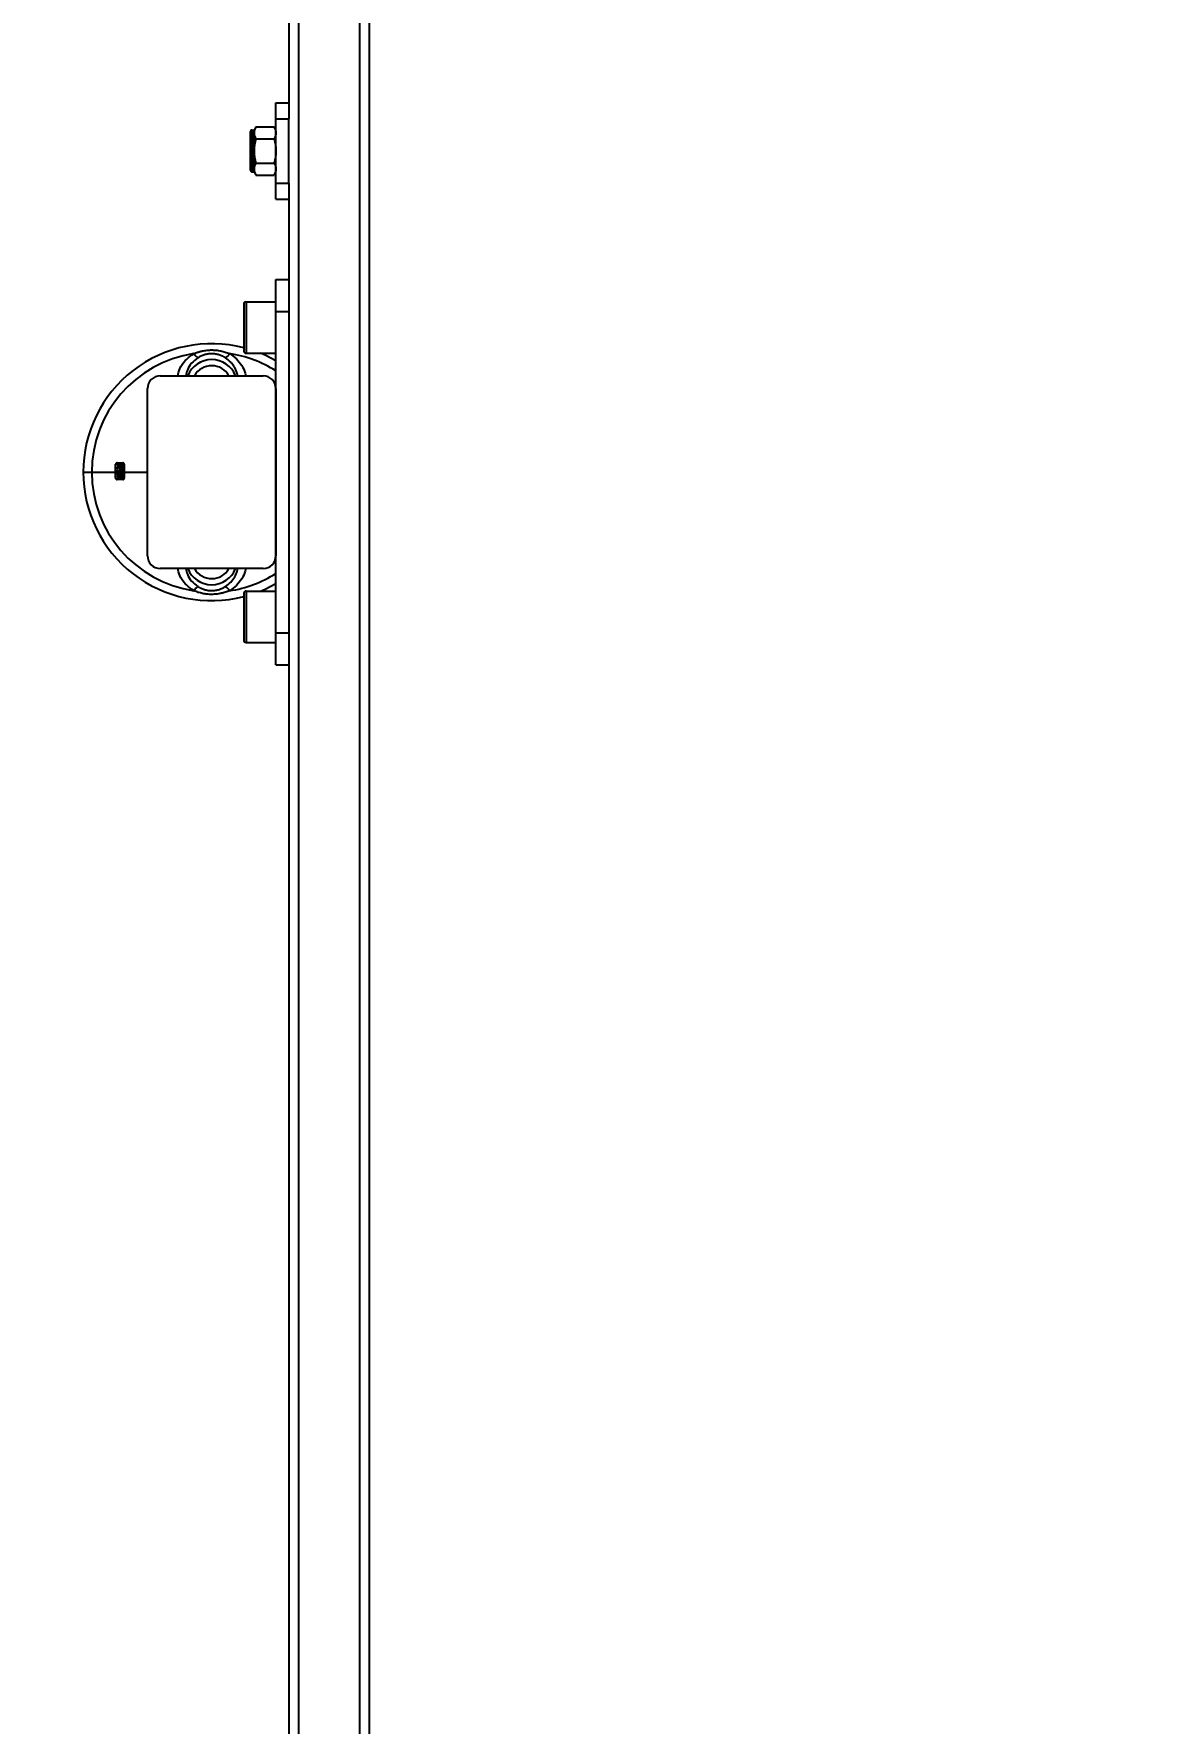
# Model space of a CAD drawing. Header units: millimetres. Extents: x 2 to 418, y 2 to 295.
# Drawn here: x 46.64 to 69.76, y 224.96 to 260.02 of the extents above; entities that cross this region are included whole.
import ezdxf

# ---------------------------------------------------------------- set-up
doc = ezdxf.new("R2010")
doc.units = ezdxf.units.MM
doc.styles.add('SLDTEXTSTYLE0', font='TXT', dxfattribs={"width": 0.75})
doc.dimstyles.new('SLDDIMSTYLE1', dxfattribs={"dimtxt": 3.175, "dimasz": 3.302, "dimexe": 0, "dimexo": 0.0625, "dimgap": 0.79375, "dimtad": 0, "dimtih": 1, "dimtoh": 1, "dimlfac": 15, "dimrnd": 1e-09, "dimzin": 4, "dimdsep": 46, "dimtxsty": 'SLDTEXTSTYLE0', "dimsah": 1, "dimcen": 0.09, "dimadec": 0, "dimazin": 1, "dimtfac": 1, "dimtofl": 0, "dimtmove": 0, "dimatfit": 3, "dimfxl": 0, "dimfrac": 2, "dimtolj": 1, "dimtzin": 12, "dimarcsym": 0})

# ---------------------------------------------------------------- blocks, each defined once
blk = doc.blocks.new('_D_1')
at = {"color": 7, "linetype": 'Continuous', "lineweight": 0}
for p, q in [((53.604, 193.115), (44.122, 193.115)), ((86.938, 193.115), (53.604, 193.115))]:
    blk.add_line(p, q, dxfattribs=at)
at = {"color": 7, "linetype": 'Continuous', "lineweight": 18}
for points in [[(53.604, 193.115), (56.906, 192.607), (56.906, 193.623)], [(86.938, 193.115), (83.636, 193.623), (83.636, 192.607)]]:
    blk.add_solid(points, dxfattribs=at)
at = {"color": 7, "linetype": 'Continuous', "lineweight": 18, "insert": (31.22, 194.688), "char_height": 3.175, "attachment_point": 1, "style": 'SLDTEXTSTYLE0'}
blk.add_mtext('500.00', dxfattribs=at)

msp = doc.modelspace()

# ---------------------------------------------------------------- linework, layer by layer
at = {"color": 7, "linetype": 'Continuous', "lineweight": 25}
for p, q in [((53.40434, 260.91524), (53.40434, 94.26604)), ((53.60434, 260.92397), (53.60434, 94.25731)), ((51.93767, 260.85121), (51.93767, 258.26898)), ((52.13767, 260.85994), (52.13767, 94.32135)), ((51.671, 258.25731), (51.671, 258.59064)), ((51.671, 258.59064), (51.93767, 258.59064)), ((51.93767, 258.59064), (51.93767, 258.25731)), ((51.25637, 258.09101), (51.21767, 258.02398)), ((51.25637, 258.09101), (51.6323, 258.09101)), ((51.671, 258.02398), (51.6323, 258.09101)), ((51.671, 258.25731), (51.93767, 258.25731)), ((51.671, 256.92398), (51.671, 258.25731)), ((51.93767, 256.92398), (51.93767, 258.25731)), ((51.13767, 257.98398), (51.13767, 257.19731)), ((51.17767, 258.02398), (51.17767, 257.15731)), ((51.17767, 258.02398), (51.21767, 258.02398)), ((51.21767, 257.96592), (51.21767, 258.02398)), ((51.21767, 257.96592), (51.21767, 257.59064)), ((51.25637, 257.84083), (51.6323, 257.84083)), ((51.21767, 257.59064), (51.21767, 257.21537)), ((51.17767, 257.15731), (51.21767, 257.15731)), ((51.21767, 257.15731), (51.21767, 257.21537)), ((51.21767, 257.15731), (51.25637, 257.09027)), ((51.25637, 257.34046), (51.6323, 257.34046)), ((51.25637, 257.09027), (51.6323, 257.09027)), ((51.6323, 257.09027), (51.671, 257.15731)), ((51.671, 256.59064), (51.671, 256.92398)), ((51.671, 256.92398), (51.93767, 256.92398)), ((51.93767, 256.92398), (51.93767, 256.59064)), ((51.93767, 256.91231), (51.93767, 218.26898)), ((51.671, 256.59064), (51.93767, 256.59064)), ((51.671, 254.92398), (51.93767, 254.92398)), ((51.671, 254.25731), (51.671, 254.92398)), ((51.00434, 254.40731), (51.00434, 253.44064)), ((51.05434, 254.45731), (51.05434, 253.39064)), ((51.05434, 254.45731), (51.671, 254.45731)), ((51.671, 254.25731), (51.93767, 254.25731)), ((51.671, 247.59064), (51.671, 254.25731)), ((51.05434, 253.39064), (51.671, 253.39064)), ((49.271, 252.92398), (51.40434, 252.92398)), ((49.00434, 249.19064), (49.00434, 252.65731)), ((51.671, 252.65731), (51.671, 249.19064)), ((48.34391, 250.92398), (48.34391, 251.08828)), ((48.42763, 251.09046), (48.3681, 251.0904)), ((48.36812, 251.07556), (48.3681, 251.0904)), ((48.36812, 251.07556), (48.38613, 251.07558)), ((48.37374, 251.11542), (48.49402, 251.11542)), ((48.38614, 251.06682), (48.38613, 251.07558)), ((48.4003, 251.0756), (48.41239, 251.07561)), ((48.4003, 251.0756), (48.4003, 251.06987)), ((48.4124, 251.06901), (48.41239, 251.07561)), ((48.42763, 251.09046), (48.42766, 251.06566)), ((48.45977, 251.09123), (48.45979, 251.0764)), ((48.46175, 251.03251), (48.49933, 251.04947)), ((48.48133, 251.04986), (48.48131, 251.06389)), ((48.49933, 251.04947), (48.49935, 251.03309)), ((48.52384, 251.08828), (48.52384, 250.92398)), ((47.671, 250.92398), (47.84878, 250.92398)), ((47.84878, 250.92398), (48.34391, 250.92398)), ((48.34391, 250.92398), (48.48422, 250.92398)), ((48.34391, 250.80013), (48.34391, 250.92398)), ((48.4277, 251.02797), (48.36817, 251.02791)), ((48.36821, 250.99177), (48.36817, 251.02791)), ((48.36821, 250.99177), (48.38347, 250.99179)), ((48.36823, 250.97475), (48.42778, 250.95708)), ((48.36825, 250.95984), (48.36823, 250.97475)), ((48.37676, 250.9577), (48.36825, 250.95984)), ((48.36827, 250.94036), (48.37678, 250.9424)), ((48.36829, 250.92499), (48.36827, 250.94036)), ((48.4278, 250.94259), (48.36829, 250.92499)), ((48.41267, 250.83541), (48.36839, 250.83536)), ((48.36841, 250.82052), (48.36839, 250.83536)), ((48.36841, 250.82052), (48.41268, 250.82057)), ((48.49402, 250.77299), (48.37374, 250.77299)), ((48.37678, 250.9424), (48.37676, 250.9577)), ((48.38345, 251.01309), (48.42772, 251.01314)), ((48.38345, 251.01309), (48.38347, 250.99179)), ((48.38832, 250.9097), (48.38833, 250.89487)), ((48.38952, 250.95448), (48.38953, 250.94537)), ((48.40789, 250.94984), (48.38952, 250.95448)), ((48.38953, 250.94537), (48.40786, 250.94971)), ((48.40987, 250.86834), (48.40986, 250.88235)), ((48.42791, 250.8489), (48.41265, 250.84888)), ((48.41267, 250.83541), (48.41265, 250.84888)), ((48.4127, 250.80709), (48.41268, 250.82057)), ((48.4127, 250.80709), (48.42795, 250.80711)), ((48.4277, 251.02797), (48.42772, 251.01314)), ((48.42778, 250.95708), (48.4278, 250.94259)), ((48.42791, 250.8489), (48.42795, 250.80711)), ((48.46175, 251.03251), (48.43983, 251.03248)), ((48.43985, 251.01765), (48.43983, 251.03248)), ((48.43985, 251.01765), (48.46178, 251.01768)), ((48.4842, 250.94306), (48.43993, 250.94301)), ((48.43995, 250.92817), (48.43993, 250.94301)), ((48.43995, 250.92817), (48.48422, 250.92822)), ((48.4995, 250.90962), (48.43997, 250.90954)), ((48.44002, 250.86896), (48.43997, 250.90954)), ((48.44002, 250.86896), (48.45527, 250.86898)), ((48.49955, 250.86259), (48.44002, 250.86252)), ((48.44004, 250.8485), (48.44002, 250.86252)), ((48.44004, 250.8485), (48.47822, 250.84854)), ((48.44005, 250.84), (48.47825, 250.84841)), ((48.44007, 250.82894), (48.44005, 250.84)), ((48.47828, 250.82062), (48.44007, 250.82894)), ((48.47825, 250.82049), (48.44008, 250.82045)), ((48.44009, 250.80643), (48.44008, 250.82046)), ((48.44009, 250.80643), (48.49961, 250.80649)), ((48.45525, 250.89473), (48.46266, 250.89474)), ((48.45525, 250.89473), (48.45527, 250.86898)), ((48.45987, 251.00196), (48.45989, 250.98713)), ((48.49939, 251.00047), (48.46178, 251.01768)), ((48.46269, 250.87203), (48.46266, 250.89474)), ((48.4627, 250.87202), (48.47686, 250.87204)), ((48.49957, 250.84148), (48.46454, 250.83456)), ((48.46457, 250.83443), (48.49959, 250.8276)), ((48.47684, 250.89476), (48.47686, 250.87204)), ((48.47684, 250.89476), (48.48425, 250.89476)), ((48.49935, 251.03309), (48.47744, 251.02504)), ((48.47744, 251.02504), (48.49937, 251.01671)), ((48.48143, 250.96059), (48.48141, 250.97461)), ((48.49944, 250.95656), (48.48418, 250.95654)), ((48.4842, 250.94306), (48.48418, 250.95654)), ((48.48422, 250.92398), (48.48422, 250.92821)), ((48.48423, 250.91475), (48.48422, 250.92398)), ((48.48422, 250.92398), (48.49948, 250.92398)), ((48.48423, 250.91474), (48.49949, 250.91476)), ((48.48428, 250.86975), (48.48425, 250.89476)), ((48.48428, 250.86975), (48.49954, 250.86977)), ((48.49857, 250.80061), (48.48996, 250.80061)), ((48.48996, 250.80061), (48.48996, 250.79852)), ((48.48996, 250.79852), (48.49857, 250.79852)), ((48.50032, 250.79413), (48.48996, 250.79413)), ((48.48996, 250.79413), (48.48996, 250.79219)), ((48.48996, 250.79219), (48.49812, 250.79219)), ((48.49812, 250.79219), (48.48996, 250.79014)), ((48.48996, 250.79014), (48.48996, 250.78813)), ((48.48996, 250.78813), (48.49812, 250.78608)), ((48.49812, 250.78608), (48.48996, 250.78608)), ((48.48996, 250.78608), (48.48996, 250.78413)), ((48.48996, 250.78413), (48.50032, 250.78413)), ((48.49326, 250.78913), (48.50032, 250.791)), ((48.50032, 250.78727), (48.49326, 250.78913)), ((48.50032, 250.80368), (48.49857, 250.80368)), ((48.49857, 250.80368), (48.49857, 250.80061)), ((48.49857, 250.79852), (48.49857, 250.79545)), ((48.49857, 250.79545), (48.50032, 250.79545)), ((48.49937, 251.01671), (48.49939, 251.00047)), ((48.49944, 250.95656), (48.49948, 250.92398)), ((48.49948, 250.92398), (48.52384, 250.92398)), ((48.49948, 250.92398), (48.49949, 250.91476)), ((48.4995, 250.90962), (48.49954, 250.86977)), ((48.49955, 250.86259), (48.49957, 250.84148)), ((48.49959, 250.8276), (48.49961, 250.80649)), ((48.50032, 250.79545), (48.50032, 250.80368)), ((48.50032, 250.791), (48.50032, 250.79413)), ((48.50032, 250.78413), (48.50032, 250.78727)), ((48.52384, 250.92398), (48.52384, 250.80013)), ((51.40434, 248.92398), (49.271, 248.92398)), ((51.00434, 248.40731), (51.00434, 247.44064)), ((51.05434, 248.45731), (51.05434, 247.39064)), ((51.05434, 248.45731), (51.671, 248.45731)), ((51.671, 247.59064), (51.93767, 247.59064)), ((51.671, 246.92398), (51.671, 247.59064)), ((51.05434, 247.39064), (51.671, 247.39064)), ((51.671, 246.92398), (51.93767, 246.92398))]:
    msp.add_line(p, q, dxfattribs=at)
at = {"color": 8, "linetype": 'Continuous', "lineweight": 25}
msp.add_line((48.52384, 250.92398), (49.00434, 250.92398), dxfattribs=at)
at = {"color": 7, "linetype": 'Continuous', "lineweight": 25, "flags": 128}
for points in [[(51.671, 253.23338), (51.44544, 253.34966), (51.35091, 253.39064)], [(51.35091, 248.45731), (51.44544, 248.49829), (51.671, 248.61458)]]:
    msp.add_lwpolyline(points, dxfattribs=at)
at = {"color": 7, "linetype": 'Continuous', "lineweight": 25}
for centre, radius, start, end in [((51.17767, 257.98398), 0.04, 90, 180), ((51.17767, 257.19731), 0.04, 180, 270), ((51.05434, 254.40731), 0.05, 90, 180), ((50.33767, 250.92398), 2.66667, 75.522488, 180), ((50.33767, 250.92398), 2.48889, 98.575848, 180), ((51.05434, 253.44064), 0.05, 180, 270), ((49.271, 252.65731), 0.26667, 90, 180), ((51.40434, 252.65731), 0.26667, 0, 90), ((50.33767, 250.92398), 2.66667, 180, 284.477512), ((50.33767, 250.92398), 2.48889, 180, 261.424155), ((49.271, 249.19064), 0.26667, 180, 270), ((51.40434, 249.19064), 0.26667, 270, 0), ((51.05434, 248.40731), 0.05, 90, 180), ((51.05434, 247.44064), 0.05, 180, 270)]:
    msp.add_arc(centre, radius, start, end, dxfattribs=at)
at = {"color": 8, "linetype": 'Continuous', "lineweight": 25}
for centre, radius, start, end in [((50.33767, 252.72398), 0.53596, 21.910623, 158.089377), ((50.33767, 250.92398), 2.48889, 57.607635, 81.424155), ((50.33767, 252.72398), 0.40989, 29.204664, 150.795336), ((50.33767, 249.12398), 0.53596, 201.910623, 338.089377), ((50.33767, 249.12398), 0.40989, 209.204664, 330.795336), ((50.33767, 250.92398), 2.48889, 278.575848, 302.392365)]:
    msp.add_arc(centre, radius, start, end, dxfattribs=at)
at = {"color": 7, "linetype": 'Continuous', "lineweight": 25}
for points in [[(51.25637, 258.09101), (51.23278, 258.05014), (51.21767, 258.00862), (51.21767, 257.96592)], [(51.6323, 258.09101), (51.65589, 258.05014), (51.671, 258.00862), (51.671, 257.96592)], [(51.21767, 257.96592), (51.21767, 257.92323), (51.23278, 257.8817), (51.25637, 257.84083)], [(51.25637, 257.84083), (51.23278, 257.75909), (51.21767, 257.67603), (51.21767, 257.59064)], [(51.671, 257.96592), (51.671, 257.92323), (51.65589, 257.8817), (51.6323, 257.84083)], [(51.6323, 257.84083), (51.65589, 257.75909), (51.671, 257.67603), (51.671, 257.59064)], [(51.21767, 257.59064), (51.21767, 257.50525), (51.23278, 257.4222), (51.25637, 257.34046)], [(51.671, 257.59064), (51.671, 257.50525), (51.65589, 257.4222), (51.6323, 257.34046)], [(51.25637, 257.34046), (51.23278, 257.29959), (51.21767, 257.25806), (51.21767, 257.21537)], [(51.21767, 257.21537), (51.21767, 257.17267), (51.23278, 257.13114), (51.25637, 257.09027)], [(51.6323, 257.34046), (51.65589, 257.29959), (51.671, 257.25806), (51.671, 257.21537)], [(51.671, 257.21537), (51.671, 257.17267), (51.65589, 257.13114), (51.6323, 257.09027)], [(48.45979, 251.0764), (48.45841, 251.0764), (48.45709, 251.07624), (48.45587, 251.07586)], [(48.38833, 250.89487), (48.38695, 250.89487), (48.38564, 250.89471), (48.38442, 250.89432)], [(48.45989, 250.98713), (48.45852, 250.98713), (48.4572, 250.98696), (48.45597, 250.98658)]]:
    msp.add_open_spline(points, degree=3, dxfattribs=at)
at = {"color": 8, "linetype": 'Continuous', "lineweight": 25}
for points, knots in [([(49.6314, 252.92398), (49.64383, 252.97192), (49.67418, 253.08898), (49.78684, 253.25444), (49.90665, 253.34152), (49.96653, 253.38504)], [0, 0, 0, 0, 0.25762274, 0.62900908, 1, 1, 1, 1]), ([(50.04957, 253.29569), (50.00391, 253.26056), (49.91221, 253.19002), (49.82991, 253.05662), (49.8106, 252.96371), (49.80233, 252.92398)], [0, 0, 0, 0, 0.36211397, 0.72719886, 1, 1, 1, 1]), ([(50.87589, 252.92398), (50.8744, 252.93448), (50.86926, 252.97083), (50.8487, 253.0291), (50.81716, 253.09666), (50.77864, 253.15559), (50.72031, 253.22665), (50.66388, 253.26786), (50.62576, 253.29569)], [0, 0, 0, 0, 0.071315073, 0.246949433, 0.409099766, 0.564057239, 0.705564439, 1, 1, 1, 1]), ([(50.70881, 253.38504), (50.75871, 253.35048), (50.85845, 253.28142), (50.9656, 253.13854), (51.02949, 253.0169), (51.04294, 252.94191), (51.04615, 252.92398)], [0, 0, 0, 0, 0.30218022, 0.60392815, 0.9052608, 1, 1, 1, 1]), ([(49.96653, 248.46292), (49.90665, 248.50643), (49.78684, 248.59351), (49.67418, 248.75897), (49.64383, 248.87603), (49.6314, 248.92398)], [0, 0, 0, 0, 0.37099092, 0.74237726, 1, 1, 1, 1]), ([(49.80233, 248.92398), (49.8106, 248.88424), (49.82991, 248.79134), (49.91221, 248.65793), (50.00391, 248.58739), (50.04957, 248.55226)], [0, 0, 0, 0, 0.27280114, 0.63788603, 1, 1, 1, 1]), ([(50.62576, 248.55226), (50.66378, 248.58021), (50.74, 248.63624), (50.81941, 248.74926), (50.8619, 248.84772), (50.8736, 248.90751), (50.87682, 248.92398)], [0, 0, 0, 0, 0.29463224, 0.59077623, 0.88726529, 1, 1, 1, 1]), ([(51.04615, 248.92398), (51.04294, 248.90604), (51.02949, 248.83106), (50.9656, 248.70941), (50.85845, 248.56653), (50.75871, 248.49747), (50.70881, 248.46292)], [0, 0, 0, 0, 0.09473938, 0.39607203, 0.69781994, 1, 1, 1, 1])]:
    msp.add_open_spline(points, degree=3, knots=knots, dxfattribs=at)
at = {"color": 7, "linetype": 'Continuous', "lineweight": 25}
for points, knots in [([(49.96653, 253.38504), (49.97407, 253.38811), (49.98906, 253.39422), (50.01166, 253.40264), (50.03413, 253.41046), (50.05649, 253.41764), (50.07871, 253.42421), (50.10078, 253.43018), (50.12268, 253.43556), (50.16913, 253.44585), (50.24021, 253.45699), (50.33663, 253.46212), (50.43307, 253.45721), (50.51191, 253.44502), (50.57355, 253.43072), (50.61833, 253.41806), (50.66369, 253.40306), (50.69364, 253.3911), (50.70881, 253.38504)], [0, 0, 0, 0, 0.032189231, 0.063949763, 0.095281168, 0.126183484, 0.156657223, 0.186703387, 0.21632347, 0.245519478, 0.374040325, 0.498515228, 0.623395162, 0.751952118, 0.811430339, 0.872591841, 0.935447415, 1, 1, 1, 1]), ([(49.96653, 253.38504), (49.98237, 253.36323), (50.01452, 253.32331), (50.03984, 253.3014), (50.04957, 253.29569)], [-0.00000178, -0.00000178, -0.00000178, -0.00000178, 0.49999645, 1.00000191, 1.00000191, 1.00000191, 1.00000191]), ([(50.62576, 253.29569), (50.62048, 253.29893), (50.6104, 253.30511), (50.59568, 253.31341), (50.58227, 253.32055), (50.57024, 253.32659), (50.55063, 253.33592), (50.5237, 253.34728), (50.47578, 253.36381), (50.4141, 253.37815), (50.33685, 253.38407), (50.25962, 253.37789), (50.19816, 253.3634), (50.15054, 253.34686), (50.1177, 253.3329), (50.08346, 253.31596), (50.06197, 253.3031), (50.04957, 253.29569)], [0, 0, 0, 0, 0.03104461, 0.05923309, 0.08454585, 0.10696558, 0.12647727, 0.19284662, 0.25212485, 0.37697616, 0.50146467, 0.62552214, 0.75043378, 0.80930853, 0.8746644, 0.92769788, 1, 1, 1, 1]), ([(50.70881, 253.38504), (50.70089, 253.37414), (50.68494, 253.35323), (50.66211, 253.32672), (50.64178, 253.30679), (50.63063, 253.29855), (50.62576, 253.29569)], [-0.00000178, -0.00000178, -0.00000178, -0.00000178, 0.24999998, 0.49999999, 0.74999999, 0.99999825, 0.99999825, 0.99999825, 0.99999825]), ([(48.37374, 251.11542), (48.37206, 251.11536), (48.3688, 251.11524), (48.36409, 251.1142), (48.35971, 251.1125), (48.35568, 251.1101), (48.35144, 251.10653), (48.34743, 251.10167), (48.34442, 251.09518), (48.34408, 251.09058), (48.34391, 251.08828)], [0, 0, 0, 0, 0.11623817, 0.22630321, 0.33249075, 0.43735117, 0.54353041, 0.7040424, 0.85194673, 1, 1, 1, 1]), ([(48.40733, 251.04797), (48.40572, 251.04802), (48.40267, 251.04812), (48.39837, 251.04906), (48.39465, 251.05063), (48.39061, 251.05351), (48.38678, 251.0589), (48.38636, 251.06411), (48.38614, 251.06682)], [0, 0, 0, 0, 0.15470466, 0.29345281, 0.41984208, 0.53859888, 0.76007595, 1, 1, 1, 1]), ([(48.4003, 251.06987), (48.4003, 251.0687), (48.40033, 251.06752), (48.40056, 251.06639), (48.40068, 251.0658), (48.40086, 251.06521), (48.40112, 251.06468), (48.40139, 251.06415), (48.40177, 251.06366), (48.40221, 251.06328), (48.40258, 251.06296), (48.40301, 251.06271), (48.40346, 251.06253), (48.4042, 251.06222), (48.40501, 251.06207), (48.40581, 251.06202), (48.40609, 251.062), (48.40637, 251.06199), (48.40665, 251.06199)], [0, 0, 0, 0, 0.000052456127, 0.000052456127, 0.000052456127, 0.000079626372, 0.000079626372, 0.000079626372, 0.000107310139, 0.000107310139, 0.000107310139, 0.00013051511, 0.00013051511, 0.00013051511, 0.000169234553, 0.000169234553, 0.000169234553, 0.000182741828, 0.000182741828, 0.000182741828, 0.000182741828]), ([(48.4124, 251.06901), (48.4124, 251.06816), (48.41238, 251.06731), (48.41228, 251.06648), (48.41219, 251.06584), (48.41205, 251.0652), (48.4118, 251.06462), (48.41163, 251.06422), (48.41139, 251.06383), (48.4111, 251.06351), (48.41082, 251.06319), (48.41047, 251.06292), (48.4101, 251.06271), (48.40958, 251.06242), (48.409, 251.06224), (48.40842, 251.06214), (48.40784, 251.06203), (48.40724, 251.06199), (48.40665, 251.06199)], [0, 0, 0, 0, 0.000037950637, 0.000037950637, 0.000037950637, 0.000066913761, 0.000066913761, 0.000066913761, 0.000086954828, 0.000086954828, 0.000086954828, 0.000107037571, 0.000107037571, 0.000107037571, 0.000135472021, 0.000135472021, 0.000135472021, 0.000163975594, 0.000163975594, 0.000163975594, 0.000163975594]), ([(48.42766, 251.06566), (48.4276, 251.06445), (48.42749, 251.0621), (48.42649, 251.05875), (48.42485, 251.05579), (48.42251, 251.05319), (48.41954, 251.05102), (48.41588, 251.04935), (48.41176, 251.04819), (48.40881, 251.04804), (48.40733, 251.04797)], [0, 0, 0, 0, 0.11588514, 0.22462083, 0.33170378, 0.44287641, 0.56559321, 0.69766165, 0.84801349, 1, 1, 1, 1]), ([(48.43837, 251.07004), (48.43841, 251.07111), (48.43848, 251.07321), (48.43909, 251.07629), (48.44021, 251.07962), (48.44203, 251.08305), (48.44555, 251.08713), (48.45159, 251.09063), (48.45692, 251.09102), (48.45977, 251.09123)], [0, 0, 0, 0, 0.0915362, 0.18056687, 0.26888818, 0.39421199, 0.51461457, 0.74011047, 1, 1, 1, 1]), ([(48.4589, 251.04782), (48.45731, 251.04788), (48.45426, 251.04801), (48.44999, 251.04923), (48.44629, 251.05127), (48.44238, 251.05494), (48.43893, 251.06129), (48.43857, 251.06701), (48.43837, 251.07004)], [0, 0, 0, 0, 0.14419482, 0.27501229, 0.39779259, 0.51894366, 0.7452937, 1, 1, 1, 1]), ([(48.45587, 251.07586), (48.45521, 251.0756), (48.45393, 251.0751), (48.45248, 251.07346), (48.45165, 251.07127), (48.45158, 251.06965), (48.45154, 251.06878)], [0, 0, 0, 0, 0.24346309, 0.46996299, 0.71290167, 1, 1, 1, 1]), ([(48.45154, 251.06878), (48.4516, 251.0679), (48.45172, 251.06623), (48.45293, 251.06414), (48.45478, 251.06282), (48.45621, 251.0627), (48.45697, 251.06264)], [0, 0, 0, 0, 0.275120747, 0.52245887, 0.748930269, 1, 1, 1, 1]), ([(48.45697, 251.06264), (48.45746, 251.06268), (48.4584, 251.06275), (48.45963, 251.06354), (48.46052, 251.06477), (48.46141, 251.06652), (48.46248, 251.06934), (48.46329, 251.07162), (48.46379, 251.07304)], [0, 0, 0, 0, 0.11699508, 0.22138854, 0.32592449, 0.45850443, 0.66297984, 1, 1, 1, 1]), ([(48.47606, 251.06139), (48.47552, 251.05998), (48.47449, 251.0573), (48.47225, 251.05383), (48.46956, 251.05111), (48.46639, 251.04918), (48.46278, 251.04801), (48.46023, 251.04788), (48.4589, 251.04782)], [0, 0, 0, 0, 0.18569858, 0.35392204, 0.51132382, 0.66596052, 0.8263059, 1, 1, 1, 1]), ([(48.46379, 251.07304), (48.46427, 251.07439), (48.46503, 251.07655), (48.46664, 251.08074), (48.46928, 251.08522), (48.47474, 251.08888), (48.47886, 251.0892), (48.48103, 251.08937)], [0, 0, 0, 0, 0.16189411, 0.25947923, 0.51005543, 0.7414612, 1, 1, 1, 1]), ([(48.48355, 251.07535), (48.48318, 251.07529), (48.48245, 251.07519), (48.48144, 251.07458), (48.48049, 251.07359), (48.4796, 251.0721), (48.47853, 251.06955), (48.47748, 251.06588), (48.47655, 251.06294), (48.47606, 251.06139)], [0, 0, 0, 0, 0.06938616, 0.13893242, 0.21433155, 0.31840059, 0.45004544, 0.70877466, 1, 1, 1, 1]), ([(48.48103, 251.08937), (48.4825, 251.08931), (48.48531, 251.0892), (48.48928, 251.08815), (48.49277, 251.08641), (48.49655, 251.08324), (48.5001, 251.07776), (48.50051, 251.07263), (48.50073, 251.06998)], [0, 0, 0, 0, 0.14579469, 0.27888398, 0.40388275, 0.52632385, 0.75601505, 1, 1, 1, 1]), ([(48.48131, 251.06389), (48.48225, 251.06386), (48.48405, 251.06379), (48.48541, 251.06505), (48.48606, 251.06565)], [0, 0, 0, 0, 0.52149996, 1, 1, 1, 1]), ([(48.50073, 251.06998), (48.50068, 251.06849), (48.50058, 251.06566), (48.49964, 251.06166), (48.49807, 251.05817), (48.49508, 251.05422), (48.48938, 251.0506), (48.48416, 251.05012), (48.48133, 251.04986)], [0, 0, 0, 0, 0.136838952, 0.260882689, 0.376708101, 0.48989376, 0.723176279, 1, 1, 1, 1]), ([(48.48756, 251.07003), (48.48752, 251.07075), (48.48744, 251.07209), (48.48667, 251.07387), (48.48531, 251.07517), (48.48415, 251.07529), (48.48355, 251.07535)], [0, 0, 0, 0, 0.27913153, 0.52217796, 0.75494469, 1, 1, 1, 1]), ([(48.48606, 251.06565), (48.48636, 251.06604), (48.48697, 251.06685), (48.48747, 251.06838), (48.48753, 251.06947), (48.48756, 251.07003)], [0, 0, 0, 0, 0.31799282, 0.64369285, 1, 1, 1, 1]), ([(48.52384, 251.08828), (48.52378, 251.08967), (48.52366, 251.09244), (48.52261, 251.09646), (48.52093, 251.10026), (48.51856, 251.10384), (48.51401, 251.10889), (48.50593, 251.11437), (48.49806, 251.11506), (48.49402, 251.11542)], [0, 0, 0, 0, 0.09031318, 0.17890397, 0.26857315, 0.3620243, 0.46165329, 0.72395146, 1, 1, 1, 1]), ([(48.34391, 250.80013), (48.34397, 250.79874), (48.34409, 250.79599), (48.34513, 250.79197), (48.34681, 250.78818), (48.34917, 250.7846), (48.35373, 250.77953), (48.36185, 250.77403), (48.36969, 250.77334), (48.37374, 250.77299)], [0, 0, 0, 0, 0.0898676, 0.17789506, 0.26696612, 0.35986711, 0.45906195, 0.72133162, 1, 1, 1, 1]), ([(48.36692, 250.88851), (48.36695, 250.88957), (48.36702, 250.89167), (48.36763, 250.89474), (48.36875, 250.89806), (48.37056, 250.90148), (48.37407, 250.90557), (48.3801, 250.90909), (48.38545, 250.90948), (48.38832, 250.9097)], [0, 0, 0, 0, 0.09060213, 0.17893709, 0.2667736, 0.39190255, 0.51229312, 0.73911226, 1, 1, 1, 1]), ([(48.38745, 250.86628), (48.38585, 250.86635), (48.3828, 250.86647), (48.37851, 250.8677), (48.3748, 250.86976), (48.3709, 250.87344), (48.36747, 250.87981), (48.36711, 250.8855), (48.36692, 250.88851)], [0, 0, 0, 0, 0.14554027, 0.27720618, 0.40044546, 0.52184547, 0.74651811, 1, 1, 1, 1]), ([(48.38442, 250.89432), (48.38376, 250.89406), (48.38248, 250.89356), (48.38103, 250.89193), (48.3802, 250.88974), (48.38013, 250.88812), (48.38009, 250.88724)], [0, 0, 0, 0, 0.24429332, 0.47140105, 0.71414194, 1, 1, 1, 1]), ([(48.38009, 250.88724), (48.38015, 250.88636), (48.38027, 250.88469), (48.38148, 250.8826), (48.38334, 250.88128), (48.38477, 250.88117), (48.38552, 250.88111)], [0, 0, 0, 0, 0.27479504, 0.52151338, 0.74776901, 1, 1, 1, 1]), ([(48.38552, 250.88111), (48.38602, 250.88115), (48.38696, 250.88122), (48.38817, 250.88201), (48.38907, 250.88323), (48.38996, 250.88498), (48.39102, 250.8878), (48.39184, 250.89008), (48.39234, 250.8915)], [0, 0, 0, 0, 0.11693987, 0.221589, 0.32615843, 0.45867578, 0.66329155, 1, 1, 1, 1]), ([(48.40461, 250.87985), (48.40407, 250.87844), (48.40304, 250.87576), (48.4008, 250.8723), (48.39811, 250.86957), (48.39494, 250.86765), (48.39133, 250.86648), (48.38878, 250.86635), (48.38745, 250.86628)], [0, 0, 0, 0, 0.18522021, 0.35337507, 0.51098969, 0.66592668, 0.82644267, 1, 1, 1, 1]), ([(48.39234, 250.8915), (48.39282, 250.89285), (48.39358, 250.89501), (48.3952, 250.89922), (48.39784, 250.9037), (48.40329, 250.90734), (48.40741, 250.90766), (48.40958, 250.90783)], [0, 0, 0, 0, 0.16114671, 0.25948359, 0.51008594, 0.74162974, 1, 1, 1, 1]), ([(48.41209, 250.89382), (48.41173, 250.89376), (48.411, 250.89365), (48.40999, 250.89305), (48.40904, 250.89207), (48.40816, 250.89057), (48.40708, 250.88803), (48.40603, 250.88434), (48.4051, 250.88141), (48.40461, 250.87985)], [0, 0, 0, 0, 0.0693743, 0.139036, 0.21450574, 0.31877734, 0.45034907, 0.70911952, 1, 1, 1, 1]), ([(48.40958, 250.90783), (48.41105, 250.90778), (48.41385, 250.90767), (48.41782, 250.90662), (48.4213, 250.90489), (48.42508, 250.90172), (48.42864, 250.89623), (48.42906, 250.89109), (48.42928, 250.88844)], [0, 0, 0, 0, 0.14639929, 0.2796808, 0.40445527, 0.52630306, 0.75589925, 1, 1, 1, 1]), ([(48.40986, 250.88235), (48.4108, 250.88232), (48.4126, 250.88226), (48.41395, 250.88351), (48.41461, 250.88411)], [0, 0, 0, 0, 0.52088501, 1, 1, 1, 1]), ([(48.42928, 250.88844), (48.42922, 250.88696), (48.42913, 250.88413), (48.42818, 250.88013), (48.42661, 250.87665), (48.42363, 250.8727), (48.41795, 250.86907), (48.41272, 250.86859), (48.40988, 250.86834)], [0, 0, 0, 0, 0.13595527, 0.25949944, 0.37516919, 0.48845118, 0.72267522, 1, 1, 1, 1]), ([(48.4161, 250.88849), (48.41606, 250.88921), (48.41599, 250.89055), (48.41521, 250.89234), (48.41386, 250.89364), (48.41269, 250.89376), (48.41209, 250.89382)], [0, 0, 0, 0, 0.27928275, 0.52152585, 0.75389268, 1, 1, 1, 1]), ([(48.41461, 250.88411), (48.41491, 250.88451), (48.41552, 250.88531), (48.41602, 250.88684), (48.41608, 250.88793), (48.4161, 250.88849)], [0, 0, 0, 0, 0.31980794, 0.64555355, 1, 1, 1, 1]), ([(48.43847, 250.98076), (48.43852, 250.98206), (48.4386, 250.98456), (48.4394, 250.98816), (48.4407, 250.99142), (48.44256, 250.99435), (48.44584, 250.99793), (48.45167, 251.00136), (48.45701, 251.00175), (48.45987, 251.00196)], [0, 0, 0, 0, 0.11062089, 0.21425591, 0.31388773, 0.4128615, 0.51458722, 0.74032884, 1, 1, 1, 1]), ([(48.459, 250.95855), (48.4574, 250.95861), (48.45436, 250.95874), (48.45008, 250.95996), (48.44638, 250.962), (48.44247, 250.96568), (48.43903, 250.97204), (48.43867, 250.97774), (48.43847, 250.98076)], [0, 0, 0, 0, 0.14460785, 0.27563622, 0.39848392, 0.51964831, 0.74537151, 1, 1, 1, 1]), ([(48.45597, 250.98658), (48.45531, 250.98632), (48.45404, 250.98582), (48.45259, 250.98418), (48.45176, 250.982), (48.45168, 250.98037), (48.45164, 250.9795)], [0, 0, 0, 0, 0.24366445, 0.47050206, 0.71346638, 1, 1, 1, 1]), ([(48.45164, 250.9795), (48.45171, 250.97862), (48.45182, 250.97695), (48.45304, 250.97486), (48.45489, 250.97354), (48.45632, 250.97343), (48.45707, 250.97337)], [0, 0, 0, 0, 0.27526715, 0.52255343, 0.74877674, 1, 1, 1, 1]), ([(48.45707, 250.97337), (48.45757, 250.97341), (48.45851, 250.97348), (48.45973, 250.97427), (48.46062, 250.97549), (48.46152, 250.97724), (48.46258, 250.98006), (48.46339, 250.98234), (48.4639, 250.98376)], [0, 0, 0, 0, 0.11687074, 0.22146682, 0.325933, 0.45853189, 0.66320959, 1, 1, 1, 1]), ([(48.47616, 250.97212), (48.47562, 250.97071), (48.4746, 250.96803), (48.47235, 250.96456), (48.46966, 250.96183), (48.46649, 250.95991), (48.46288, 250.95874), (48.46033, 250.95861), (48.459, 250.95855)], [0, 0, 0, 0, 0.18572552, 0.35407373, 0.51162365, 0.66633799, 0.82660263, 1, 1, 1, 1]), ([(48.4639, 250.98376), (48.46437, 250.9851), (48.46513, 250.98727), (48.46674, 250.99146), (48.46938, 250.99594), (48.47484, 250.9996), (48.47896, 250.99993), (48.48113, 251.0001)], [0, 0, 0, 0, 0.16157485, 0.25942033, 0.51001243, 0.74167119, 1, 1, 1, 1]), ([(48.48365, 250.98607), (48.48329, 250.98602), (48.48255, 250.98591), (48.48155, 250.98531), (48.48059, 250.98432), (48.47971, 250.98283), (48.47863, 250.98028), (48.47758, 250.9766), (48.47666, 250.97367), (48.47616, 250.97212)], [0, 0, 0, 0, 0.06933043, 0.13891507, 0.214385, 0.31851927, 0.45015756, 0.7089234, 1, 1, 1, 1]), ([(48.48113, 251.0001), (48.4826, 251.00004), (48.48542, 250.99993), (48.48938, 250.99888), (48.49287, 250.99713), (48.49665, 250.99396), (48.5002, 250.98848), (48.50062, 250.98335), (48.50083, 250.9807)], [0, 0, 0, 0, 0.14601205, 0.2791614, 0.40408935, 0.52637679, 0.7558687, 1, 1, 1, 1]), ([(48.48141, 250.97461), (48.48235, 250.97458), (48.48415, 250.97452), (48.48551, 250.97577), (48.48616, 250.97637)], [0, 0, 0, 0, 0.5210968, 1, 1, 1, 1]), ([(48.50083, 250.9807), (48.50078, 250.97922), (48.50068, 250.97639), (48.49974, 250.97239), (48.49817, 250.9689), (48.49518, 250.96495), (48.48949, 250.96133), (48.48427, 250.96085), (48.48143, 250.96059)], [0, 0, 0, 0, 0.13660039, 0.26054905, 0.37638801, 0.48963939, 0.72322235, 1, 1, 1, 1]), ([(48.48766, 250.98075), (48.48762, 250.98147), (48.48754, 250.98281), (48.48677, 250.9846), (48.48542, 250.98589), (48.48425, 250.98601), (48.48365, 250.98607)], [0, 0, 0, 0, 0.27919531, 0.52208027, 0.75476363, 1, 1, 1, 1]), ([(48.48616, 250.97637), (48.48646, 250.97677), (48.48707, 250.97757), (48.48757, 250.9791), (48.48763, 250.98019), (48.48766, 250.98075)], [0, 0, 0, 0, 0.31849188, 0.64432137, 1, 1, 1, 1]), ([(48.49402, 250.77299), (48.49568, 250.77305), (48.49894, 250.77317), (48.50365, 250.77421), (48.50801, 250.7759), (48.51204, 250.77829), (48.51629, 250.78186), (48.52031, 250.78671), (48.52333, 250.79319), (48.52367, 250.79782), (48.52384, 250.80013)], [0, 0, 0, 0, 0.11482207, 0.22396046, 0.32968257, 0.4344776, 0.54089974, 0.70225103, 0.85115289, 1, 1, 1, 1]), ([(50.04957, 248.55226), (50.03984, 248.54655), (50.01452, 248.52464), (49.98237, 248.48472), (49.96653, 248.46292)], [-0.00000178, -0.00000178, -0.00000178, -0.00000178, 0.50000369, 1.00000191, 1.00000191, 1.00000191, 1.00000191]), ([(50.70881, 248.46292), (50.70127, 248.45984), (50.68628, 248.45374), (50.66368, 248.44531), (50.6412, 248.43749), (50.61884, 248.43031), (50.59662, 248.42374), (50.57455, 248.41777), (50.55265, 248.41239), (50.50621, 248.4021), (50.43512, 248.39097), (50.33871, 248.38583), (50.24227, 248.39074), (50.16342, 248.40293), (50.10178, 248.41723), (50.05701, 248.42989), (50.01164, 248.44489), (49.9817, 248.45685), (49.96653, 248.46292)], [0, 0, 0, 0, 0.03218923, 0.06394976, 0.09528117, 0.12618348, 0.15665722, 0.18670339, 0.21632347, 0.24551948, 0.37404033, 0.49851523, 0.62339516, 0.75195212, 0.81143033, 0.87259183, 0.93544741, 1, 1, 1, 1]), ([(50.04957, 248.55226), (50.05486, 248.54902), (50.06495, 248.54284), (50.07967, 248.53454), (50.09308, 248.5274), (50.10511, 248.52136), (50.12471, 248.51203), (50.15164, 248.50067), (50.19956, 248.48415), (50.26124, 248.46981), (50.33849, 248.46389), (50.41572, 248.47007), (50.47718, 248.48455), (50.5248, 248.50109), (50.55764, 248.51505), (50.59188, 248.532), (50.61337, 248.54485), (50.62576, 248.55226)], [0, 0, 0, 0, 0.03105749, 0.05925245, 0.08456526, 0.10697856, 0.1264773, 0.19284295, 0.25212488, 0.37697619, 0.50146469, 0.62552216, 0.75043379, 0.80930933, 0.87466442, 0.92770405, 1, 1, 1, 1]), ([(50.62576, 248.55226), (50.63063, 248.54941), (50.64178, 248.54116), (50.66211, 248.52124), (50.68494, 248.49472), (50.70089, 248.47382), (50.70881, 248.46292)], [0.000001791, 0.000001791, 0.000001791, 0.000001791, 0.250001086, 0.500002171, 0.750003257, 1.000001776, 1.000001776, 1.000001776, 1.000001776])]:
    msp.add_open_spline(points, degree=3, knots=knots, dxfattribs=at)

# ---------------------------------------------------------------- dimensions: what is measured, and where the dimension line sits
at = {"color": 7, "linetype": 'Continuous', "lineweight": 18}
dim = msp.add_linear_dim(base=(86.93767, 193.1152), p1=(53.60434, 260.92397), p2=(86.93767, 260.92397), dimstyle='SLDDIMSTYLE1', dxfattribs=at)
dim.commit()
dim.dimension.update_dxf_attribs({"geometry": '_D_1', "text_midpoint": (37.671, 193.1152), "dimtype": 160})

doc.saveas('drawing.dxf')
